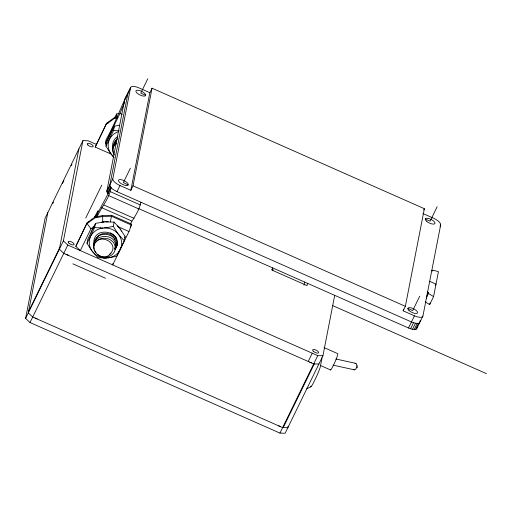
<?xml version="1.0" encoding="UTF-8"?>
<svg xmlns="http://www.w3.org/2000/svg" width="512" height="512" viewBox="0 0 512 512"><rect width="100%" height="100%" fill="white"/><g stroke="black" fill="none" stroke-linecap="round" stroke-linejoin="round"><path stroke-width="0.77" d="M114.938 249.837C127.014 231.386 90.726 223.462 94.003 245.408M103.878 258.099L103.885 257.914A16.269 15.021 11 0 1 94.502 253.766L91.2 249.907L87.021 243.302L87.846 239.066L95.488 223.398L104.339 221.862L114.118 222.118L119.418 227.872L125.114 236.506L124.288 240.742L116.646 256.41L106.502 258.035L98.016 257.69L92.723 251.936M105.638 221.773L108.256 221.709M94.214 244.544C94.061 228.154 122.221 233.069 114.842 248.39M113.139 147.379C113.088 144.314 114.56 141.312 116.947 139.392M310.771 386.093L310.726 386.669A10.394 0.96 -66.1 0 0 313.178 383.315A24.768 2.285 -66.1 0 0 316.685 376.115A10.394 0.96 -66.1 0 0 320.218 367.219L322.003 358.029A10.394 0.96 -66.1 0 0 321.766 357.952M114.438 236.045L114.79 235.789L114.573 236.243C117.517 239.629 117.862 245.069 114.995 248.602M114.118 222.118L113.293 226.355L107.11 227.59L107.053 228.026A16.269 15.021 11 0 1 116.435 232.179L124.288 240.742M334.682 295.43L322.931 355.763L285.139 433.248L279.936 433.107L30.029 322.534L25.6 318.406L45.126 218.118L82.918 140.634L88.122 140.768L96.16 144.326M47.821 212.602L28.288 312.89L32.717 317.018L282.624 427.597L287.834 427.731L288.134 426.163M78.886 148.902L59.354 249.197L63.782 253.325L313.69 363.898L318.899 364.032M25.6 318.406L63.392 240.922L82.918 140.634M94.266 226.374L90.963 228.768L80.32 250.579L75.891 246.458L76.07 245.536L87.226 222.662L95.021 217.03L102.618 215.578L111.629 215.309L131.699 224.186L128.979 231.514L112.698 264.909L112.979 263.45M111.283 154.182L95.238 147.085L106.573 123.29L114.368 117.658L117.408 117.075M87.226 222.662L75.891 246.458M95.238 147.085L106.573 123.29M88.768 222.336L88.947 221.421M108.115 122.97L108.294 122.048M106.182 144.762L105.376 143.392L106.106 139.648C115.482 123.181 121.37 105.018 130.317 88.429M114.061 157.638L110.118 152.742L105.939 146.138L106.765 141.901L114.406 126.234L119.341 125.197M98.477 210.957L97.766 211.13L97.139 214.342L95.725 217.555M118.88 113.459L116.685 113.965L116.058 117.178L117.658 117.357M87.021 243.302L94.662 227.635L95.488 223.398M105.939 146.138L113.581 130.47L114.406 126.234M108.339 193.92L106.963 191.974L106.861 191.021L124.608 99.866L130.554 87.68A8.595 3.206 26 0 1 139.014 87.898L149.85 92.698L130.842 190.33L120.006 185.536A8.595 3.206 26 0 1 112.806 178.829L130.554 87.68M102.618 215.578L102.784 222.611M97.114 216.934C101.267 206.906 109.517 198.637 111.027 187.501M111.629 215.309L110.394 221.619M130.842 190.33L133.03 185.837L152.045 88.198L424.365 208.698L405.357 306.33L403.162 310.822L414.464 315.827A8.595 3.206 26 0 0 422.925 316.051L440.672 224.896A8.595 3.206 26 0 0 433.478 218.189L422.88 213.504M130.349 223.846C134.451 217.056 139.411 210.272 140.864 202.202M272.557 267.814L272.096 270.157L307.027 285.613L307.482 283.27M304.013 285.216L304.621 282.086M403.162 310.822L403.469 309.261M417.274 326.726L416.55 328.954L415.616 329.395L412.518 329.312L408.518 328.013L138.17 208.39M420.23 320.659L419.507 322.893L418.573 323.328L415.475 323.245L411.482 321.946L117.018 191.661C114.234 190.15 110.31 188.461 109.824 184.954L128 93.082L124.608 99.866M426.195 298.118L428.634 292.589L427.2 291.955M425.216 301.83L429.69 304.576L429.997 303.014M429.69 304.576L433.574 296.608L438.432 271.667L433.005 270.138L432.832 271.021L431.398 270.387M128.141 184.973L128.256 184.448A5.357 1.997 26 0 0 124.429 180.851L123.155 180.282A5.357 1.997 26 0 0 118.477 180.467A5.357 1.997 26 0 0 122.72 184.461A5.357 1.997 26 0 0 128.141 184.973L123.366 182.554L130.387 168.16M112.717 234.336L110.432 232.794M114.81 142.765L114.963 142.31M95.891 239.93L96.045 239.475M114.989 249.344C120.282 232.365 89.818 232.038 94.195 249.171M109.306 139.795L108.55 142.099A16.269 15.021 11 0 0 109.613 151.616L110.88 153.773M90.387 236.96L89.632 239.264A16.269 15.021 11 0 0 90.694 248.781L91.962 250.931M110.08 134.803L110.502 133.67M91.162 231.962L91.584 230.835M120.55 248.973L121.306 246.682A16.269 15.021 11 0 0 120.243 237.165L118.989 234.995M113.696 235.27L113.843 234.88L112.666 234.285M105.376 143.392L119.974 113.459L124.64 102.227M115.174 141.798L117.44 138.669M96.256 238.957L96.474 238.49M116.64 231.757L116.435 232.179L116.685 231.827L113.293 226.355M52.742 203.571L53.44 202.138M62.515 183.533L63.91 180.666M71.245 165.638L71.942 164.205M28.544 311.597L59.61 247.898M147.795 78.752L140.774 93.146L145.606 95.29M30.029 322.534L67.821 245.05L63.392 240.922M85.728 218.042L101.792 185.101M149.85 92.698L152.045 88.198M106.861 191.021L112.806 178.829M106.963 191.974L109.926 185.907M107.597 193.101L110.554 187.04M95.757 217.472C100.275 207.142 106.637 197.907 110.829 187.488M117.018 191.661L120.006 185.536M130.31 227.04L131.699 224.186M308.211 361.472L312.25 353.203M279.936 433.107L317.728 355.629L322.931 355.763M283.264 427.546L314.336 363.853M423.738 209.978L424.365 208.698M437.133 206.778L430.118 221.171L425.235 219.014M440.006 226.259L440.672 224.896M419.725 296.186L412.704 310.579L407.827 308.422M408.518 328.013L414.464 315.827M410.566 328.8L413.53 322.733M426.368 297.235L428.634 292.589M412.518 329.312L415.475 323.245M435.36 285.466L436.006 284.141L429.504 281.261M414.24 329.517L417.197 323.45M415.616 329.395L418.573 323.328M416.55 328.954L422.925 316.051M97.766 211.13L94.394 217.466L95.75 215.43A16.269 15.021 11 0 1 96.557 214.496M114.413 118.131L116.685 113.965M116.154 143.482C112.653 146.067 111.898 151.36 114.202 154.957M95.398 242.547C88.627 252.019 104.845 262.758 110.931 253.024C118.784 243.846 101.971 233.581 95.398 242.547C100.429 235.251 113.664 237.632 115.13 246.598C116.774 255.789 104.058 260.576 97.85 254.65M124.486 237.606L125.114 236.506M115.328 237.274L115.616 236.787L115.245 237.043M111.034 132.576L112.128 130.413M92.115 229.734L93.472 227.699M120.019 250.067L118.662 252.109A16.269 15.021 11 0 1 110.342 257.472L107.802 257.946M109.843 138.701L111.2 136.672A16.269 15.021 11 0 1 118.291 131.686M90.925 235.866L92.282 233.837A16.269 15.021 11 0 1 100.602 228.467L107.11 227.59M96.563 238.298C100.243 231.219 112.582 231.763 114.886 239.712M114.515 236.122L114.79 235.789M110.931 253.024L109.581 254.304M113.274 156.755L111.648 154.771M115.315 237.133L115.616 236.787M114.317 145.382L116.352 143.68M116.55 141.44C113.062 144.147 111.757 149.21 113.555 153.254M106.394 124.211L114.189 118.573L117.229 117.997M117.709 136.55C113.747 138.822 111.629 143.834 112.922 148.243M306.778 388.762L310.963 386.752M119.418 227.872L117.83 225.946M115.802 238.093L116.32 237.862L115.93 238.118M121.696 246.547L121.306 246.682L121.658 246.63M101.67 222.163L104.339 221.862M109.395 136.013L109.427 135.942M90.477 233.178L90.509 233.107M103.142 227.987L94.662 227.635M118.989 252.109L118.957 252.166M106.502 258.035L103.955 258.093M104.442 227.898L107.053 228.026L107.034 227.603M119.354 130.88L113.581 130.47M121.722 231.034L121.766 231.11M335.91 359.002L355.776 363.366M332.966 365.12L354.368 369.818M117.101 245.331L116.691 245.19L117.088 245.434M116.998 242.867L117.299 242.88M108.211 141.965L108.55 142.099L108.25 141.894M89.293 239.123L89.632 239.264L89.331 239.059M119.974 113.459L122.125 114.413M133.03 185.837L405.357 306.33M110.221 191.635L140.326 204.954M108.659 195.578L138.765 208.902M271.584 269.6L272.954 270.163L273.043 269.197M332.698 305.619L486.4 373.626M104.032 205.062L134.138 218.381M101.632 207.674L131.738 220.992M131.52 225.107L111.45 216.224L102.438 216.493L94.842 217.946L87.046 223.584L90.963 228.768M117.357 226.374L128.979 231.514M324.019 347.584L337.722 353.645A8.928 0.826 -66.1 0 1 334.336 363.437A8.928 0.826 -66.1 0 1 330.534 369.261M67.821 245.05L317.728 355.629M320.512 365.517L330.611 369.984M72.864 263.827L105.504 278.266M116.787 246.515L116.326 246.298L116.755 246.618M428.461 293.472L433.574 296.608M116.326 247.661L115.827 247.354L116.282 247.757M115.725 248.742L115.206 248.339L115.674 248.832M117.274 244.115L116.928 243.821L117.274 244.218M118.221 233.99L116.685 231.827M95.968 252.717L94.63 250.419M120.186 228.877L120.851 229.926M100.435 228.045L100.602 228.467L100.525 228.045M37.203 318.912A8.269 3.085 26 0 1 34.982 318.016M68.269 255.219A8.269 3.085 26 0 1 66.048 254.323M280.365 426.592A8.269 3.085 26 0 1 278.605 425.766M311.43 362.899A8.269 3.085 26 0 1 309.67 362.074M354.995 363.533A3.302 1.67 -77.6 0 1 356.704 366.944A3.302 1.67 -77.6 0 1 353.728 369.35M357.414 366.816A1.267 0.64 -77.6 0 1 357.062 367.84M357.011 365.722A1.267 0.64 -77.6 0 1 357.261 365.901M145.664 95.053L145.542 95.571A5.357 1.997 26 0 1 140.96 95.411L139.686 94.842A5.357 1.997 26 0 1 135.923 90.88A5.357 1.997 26 0 1 141.011 91.059A5.357 1.997 26 0 1 145.664 95.053M120.525 236.858L120.243 237.165L120.576 236.915M87.878 144.979A3.309 1.235 26 0 0 93.043 146.72A3.309 1.235 26 0 0 89.76 143.565A3.309 1.235 26 0 0 87.878 144.979M68.787 243.027A3.309 1.235 26 0 0 73.952 244.762A3.309 1.235 26 0 0 70.669 241.606A3.309 1.235 26 0 0 68.787 243.027M313.274 351.2A3.309 1.235 26 0 0 318.445 352.941A3.309 1.235 26 0 0 315.155 349.786A3.309 1.235 26 0 0 313.274 351.2M426.387 221.075A5.357 1.997 26 0 0 434.726 223.782A5.357 1.997 26 0 0 429.235 218.662A5.357 1.997 26 0 0 426.387 221.075M408.979 310.483A5.357 1.997 26 0 0 417.318 313.184A5.357 1.997 26 0 0 411.827 308.07A5.357 1.997 26 0 0 408.979 310.483"/></g></svg>
